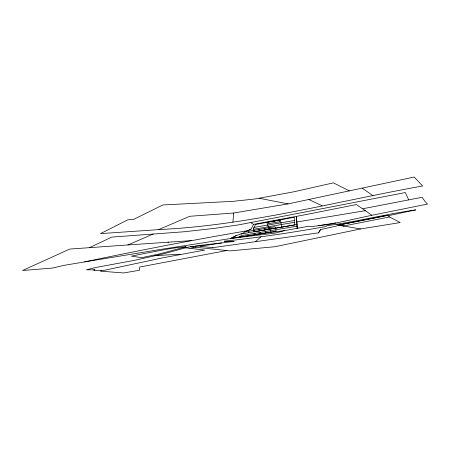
<?xml version="1.0" encoding="UTF-8"?>
<svg xmlns="http://www.w3.org/2000/svg" width="450" height="450" viewBox="0 0 450 450"><rect width="100%" height="100%" fill="white"/><g stroke="black" fill="none" stroke-linecap="round" stroke-linejoin="round"><path stroke-width="0.67" d="M232.903 222.204L233.679 213.013L288.124 203.889L414.202 177.041L422.606 186.002C335.728 201.51 249.75 224.989 161.269 229.455L100.519 233.618L127.884 219.78L133.493 219.454L162.861 204.964L233.37 201.313L255.083 198.968L293.625 191.841L333.428 182.857L349.414 190.946M241.898 233.668L251.044 229.056L253.592 224.353L303.778 214.987L356.468 204.553L371.902 215.269L427.5 204.075L425.402 201.932L422.123 197.291L362.947 208.727M318.504 232.841L320.484 229.646L339.604 225.315L343.654 226.013M320.529 229.635L318.555 232.836L212.839 247.657M255.499 241.678L260.961 236.756M246.392 231.615L248.344 230.518M251.049 229.056L248.4 230.507L244.412 231.249M236.098 235.671L230.563 238.534L260.544 233.82L284.782 230.552L308.081 226.361L311.389 226.62L331.172 224.089L371.902 215.269M238.247 237.33L241.706 235.564L297.09 226.159M89.494 247.652L111.758 237.105L184.348 231.744L215.123 228.302L239.496 224.724L405.332 192.544L408.724 199.907M153.203 234.028L127.946 244.941L69.727 249.069L22.5 270.506L52.453 268.059L64.412 265.286L84.6 261.9L159.097 249.666L230.513 238.545L236.047 235.676L241.954 233.662M158.67 229.596L189.726 216.292L233.679 213.013M284.782 230.552L275.704 232.999L231.947 238.348L260.544 233.82M185.558 247.826L190.699 246.538M336.848 224.528L338.721 225.051L387.338 215.393L387.877 215.769L415.828 209.886C385.965 214.048 356.698 221.794 326.824 225.664L326.093 226.541C292.298 232.521 258.356 237.651 224.213 241.217L234.073 241.487C219.487 242.679 205.217 246.347 190.648 246.544L195.373 247.241L189.827 248.293L204.705 250.099L163.159 257.732L100.367 271.142L123.677 272.959L139.41 270.259L139.793 267.019L226.851 250.509L229.871 250.903L274.882 246.729L360.534 228.954L400.179 222.57L389.531 216.962M101.914 270.799L93.712 270.152L94.972 269.859L86.377 269.803L95.732 267.491L134.938 260.252L164.093 253.704L185.507 247.838L189.877 248.282M84.6 261.9C137.706 250.751 190.963 240.317 244.463 231.238M387.338 215.393L338.721 225.051M339.553 225.326L343.603 226.018L389.582 216.951L387.877 215.769M273.617 221.107L280.395 219.949L281.801 227.115M253.958 227.407L294.48 220.5M294.632 222.3L253.766 229.258L253.395 228.42M240.953 234.006L296.978 224.477M296.775 222.007L296.449 216.366L297.236 228.437L296.775 222.007L365.524 210.656M318.201 225.754L335.886 222.857M195.384 245.947L221.636 242.865M154.811 255.718L175.809 254.424L180.669 254.514M127.89 244.952L168.632 242.167M167.856 242.218L191.458 240.615M200.306 246.369L212.884 247.652M195.322 247.247L226.851 250.509M360.534 228.954L343.603 226.018M259.284 198.281L288.124 203.889M339.255 225.169L339.604 225.315M308.897 199.536L322.132 205.779M250.926 222.778L253.592 224.353M362.363 188.241L373.095 195.823M248.828 232.667L248.158 231.334L275.046 226.755L275.394 228.144M253.524 230.417L254.132 231.761M254.841 233.336L255.414 234.613L276.142 231.092L275.811 229.77M258.896 229.506L259.442 230.861M260.072 232.447L260.589 233.73M264.274 228.589L264.752 229.956M265.314 231.553L265.77 232.852M266.873 222.362L269.027 229.286M269.657 227.672L270.073 229.05M270.557 230.664L270.951 231.975M255.589 224.466L253.198 228.769L254.531 231.75L294.846 224.899L294.21 217.271L255.589 224.466M185.906 246.808L159.334 253.935L141.677 257.676L131.422 256.146L145.924 253.198C159.165 250.914 172.395 247.567 185.906 246.808M279.281 220.23L267.998 222.154L268.453 223.667L279.602 221.766L279.281 220.23"/></g></svg>
